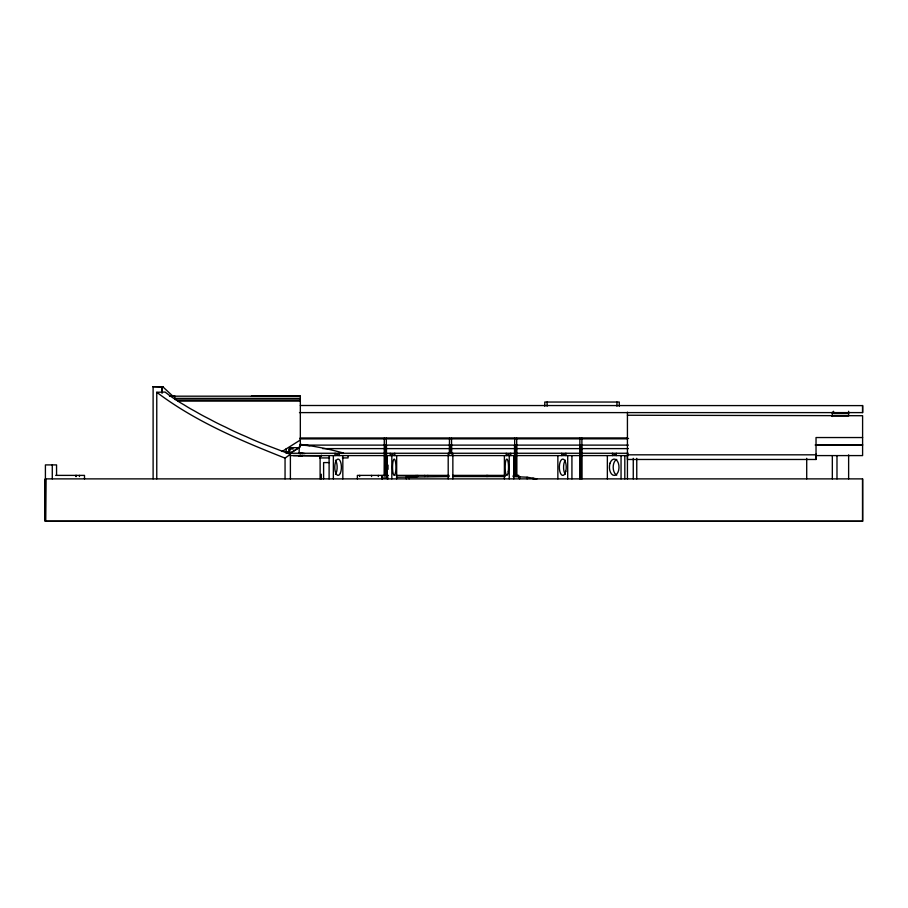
<?xml version="1.0" encoding="UTF-8"?>
<svg xmlns="http://www.w3.org/2000/svg" width="908" height="908" viewBox="0 0 908 908"><rect width="100%" height="100%" fill="white"/><g stroke="black" fill="none" stroke-linecap="round" stroke-linejoin="round"><path stroke-width="1.36" d="M862.577 478.947L862.6 521.271L45.411 521.203L45.423 478.879L45.411 521.203L45.74 478.879L862.6 478.879L862.6 521.271L45.4 521.283L45.4 478.879M286.213 448.677L286.168 453.262L628.222 453.262M293.341 455.589L321.284 455.986L321.33 455.214M299.163 453.262L303.408 453.501M627.428 412.175L627.439 459.471L816.031 459.471L816.031 454.091M285.055 478.879L285.055 458.12L290.39 454.284L264.92 444.614A301.399 126.791 0 0 1 246.352 436.725L241.948 434.853A305.69 117.007 0 0 1 229.338 429.019L225.343 427.032A307.358 105.805 0 0 1 210.452 419.587L207.013 417.816A306.87 93.626 0 0 1 197.388 412.607L194.414 410.904A304.464 80.823 0 0 1 186.242 406.216L183.768 404.673A301.274 67.896 0 0 1 177.117 400.587L175.165 399.236A297.801 55.047 0 0 1 170.068 395.82L165.074 392.063L156.766 392.279L156.766 478.879M289.402 453.591L300.332 446.906L300.332 395.967L251.437 396.319L278.211 395.967M282.059 451.503L300.332 440.005M297.245 448.858L289.936 453.501L289.924 447.644L299.163 447.712M381.984 478.153L387.943 477.71L387.943 478.879M408.702 477.177L417.782 476.552L417.782 475.383M396.399 477.245L449.154 476.552M300.207 444.977L309.9 445.749M416.636 476.621L406.262 476.689L406.262 478.879M815.146 444.999L847.459 444.818M533.03 478.891L536.969 478.879L527.117 477.211L513.009 476.552M152.805 386.717L162.748 386.717L173.314 396.569M163.429 387.103L154.122 386.717M169.478 395.967L174.779 395.967L174.779 399.52M169.637 396.183L300.332 396.183M174.779 398.374L300.332 398.374M176.186 399.974L300.332 399.974M177.696 401.109L300.332 401.109M300.332 405.501L862.6 405.615L862.6 412.607L299.47 412.607M832.318 413.322L833.476 413.322L833.487 411.29L833.476 413.56L848.617 413.56M627.439 415.24L862.6 415.716L862.6 455.589L816.156 455.589M831.626 415.898L848.617 415.898L848.617 411.279M862.6 437.543L816.031 437.543L816.031 459.471M300.026 438.133L627.201 438.133M300.094 438.53L628.552 438.473M300.037 438.689L627.178 438.689M816.417 444.818L862.6 444.818M299.912 445.113L628.336 445.113M816.031 445.068L862.6 445.068M322.68 448.609L384.141 448.609M386.468 448.609L449.335 448.609M451.662 448.609L579.713 448.609M582.039 448.609L628.336 448.609M293.261 448.995L288.778 448.995L288.778 453.262L289.834 453.33M285.26 451.719L288.778 451.719M627.439 454.817L816.031 454.817M289.936 455.589L628.222 455.589M319.571 457.927L329.627 457.927M342.384 457.927L348.059 457.927L348.059 455.589M329.195 462.581L323.611 462.581L323.611 478.879M55.717 475.383L84.501 475.383L84.501 478.879M388.352 475.383L382.279 475.383L382.279 478.879M396.104 475.383L449.108 475.383M452.751 475.383L505.086 475.383L505.086 476.552L452.786 476.552M513.202 475.383L518.774 475.383L518.774 477.71M532.599 478.368L535.345 478.879M533.189 478.459L535.958 478.879M298.743 453.092L304.929 453.569M319.854 455.68L321.284 455.793M300.139 444.409L304.328 444.943M300.332 455.986L300.332 455.373L302.024 455.793M285.055 458.12C240.427 440.471 195.107 421.38 156.766 392.279M299.402 453.262L300.332 453.818L300.332 453.013M451.582 445.113L451.503 438.133M627.428 455.964L627.439 478.879M52.278 464.907L52.278 478.879M862.6 405.501L862.6 412.607M848.628 454.885L848.628 478.879M836.983 455.589L836.983 478.879M832.318 412.221L832.318 416.477M832.33 455.589L832.33 478.879M806.713 458.336L806.713 478.879M636.758 458.336L636.758 478.879M633.262 458.336L633.262 478.879M624.817 455.589L624.817 478.879M621.049 455.589L621.049 478.879M619.279 406.239L619.279 402.04L544.777 402.04L544.777 406.239M616.952 402.04L616.952 406.239M616.316 453.262L616.316 455.589L612.503 453.262L612.503 455.589M607.361 455.589L607.361 478.879M582.039 445.113L582.039 478.879M581.892 438.133L581.892 445.113M580.882 445.113L580.882 478.879M579.871 438.133L579.871 445.113M579.713 445.113L579.713 478.879M571.927 455.589L571.927 478.879M567.704 455.589L567.704 478.879M565.979 455.589L565.979 453.262L561.723 455.589L561.723 453.262M557.864 455.589L557.864 478.879M547.104 402.04L547.104 406.239M527.117 477.211L527.117 478.879M519.626 476.552L519.626 478.879M516.856 445.113L516.856 476.121M516.697 438.133L516.697 445.113M515.687 445.113L515.687 476.064M514.677 438.133L514.677 445.113M514.53 445.113L514.53 476.121M513.792 455.589L513.792 478.879M510.773 455.589L510.773 453.262L506.233 455.589L506.233 453.262M509.24 455.589L509.24 478.879M504.394 455.589L504.394 478.879M487.8 475.383L487.8 476.552M486.733 475.383L486.733 476.552M452.854 453.262L452.854 478.879M451.662 445.113L451.662 454.114M450.493 445.113L450.493 453.557M449.494 438.133L449.335 454.114M448.2 453.262L448.2 478.879M427.827 475.383L427.827 476.552M424.706 475.383L424.706 476.552M416.068 475.383L416.068 476.552M409.122 476.552L409.122 478.879M396.671 455.589L396.671 478.879M394.821 455.589L394.821 453.262L390.224 455.589L390.224 453.262M391.825 455.589L391.825 478.879M387.727 475.383L387.727 476.552M387.273 455.589L387.273 478.879M386.468 445.113L386.468 476.121M386.32 438.133L386.32 445.113M385.31 445.113L385.31 476.064M384.3 438.133L384.141 476.121M381.984 478.879L381.984 475.383L357.366 475.383L357.366 478.879M378.284 475.383L378.284 476.552M371.576 475.383L371.576 476.552M359.693 475.383L359.693 476.552M342.827 455.589L342.827 478.879M339.24 453.262L339.24 455.589L335.007 453.262L335.007 455.589M333.361 455.589L333.361 478.879M329.105 455.589L329.105 478.879M321.284 474.226L321.284 478.879M320.115 455.986L320.115 478.879M302.024 455.214L302.024 455.986M299.163 446.861L299.163 453.659M299.163 455.589L299.163 456.372M290.39 454.284L290.39 478.879M162.055 386.717L162.055 393.357M161.817 386.717L161.817 392.392M153.112 386.717L153.112 478.879M79.439 475.383L79.439 476.552M76.249 475.383L76.249 476.552M75.841 475.383L75.841 476.552M56.557 475.383L56.557 464.907L45.411 464.907L45.411 521.203M300.139 444.398A282.002 282.002 0 0 1 343.462 453.081M335.495 460.174A8.149 3.314 -90 0 1 335.495 474.294M388.056 469.345A8.149 1.691 90 0 1 388.056 465.123M616.736 475.111A8.149 4.79 -90 0 1 613.184 467.234A8.149 4.79 -90 0 1 616.736 459.369M565.287 474.294A8.149 3.439 -90 0 1 565.287 460.174M565.775 471.309A8.149 3.439 -90 0 0 562.79 459.085A8.149 3.439 -90 0 0 559.805 471.309A8.149 3.439 -90 0 0 565.775 471.309M340.432 473A8.149 3.314 -90 0 0 338.945 459.369A8.149 3.314 -90 0 0 334.893 469.345A8.149 3.314 -90 0 0 340.432 473M395.445 473A8.149 1.691 -90 0 0 394.685 459.369A8.149 1.691 -90 0 0 392.608 469.345A8.149 1.691 -90 0 0 395.445 473M610.062 463.159A8.149 4.79 90 0 0 614.205 475.383A8.149 4.79 90 0 0 618.359 463.159A8.149 4.79 90 0 0 610.062 463.159M508.287 471.309A8.149 1.691 -90 0 0 506.812 459.085A8.149 1.691 -90 0 0 505.347 471.309A8.149 1.691 -90 0 0 508.287 471.309"/></g></svg>
